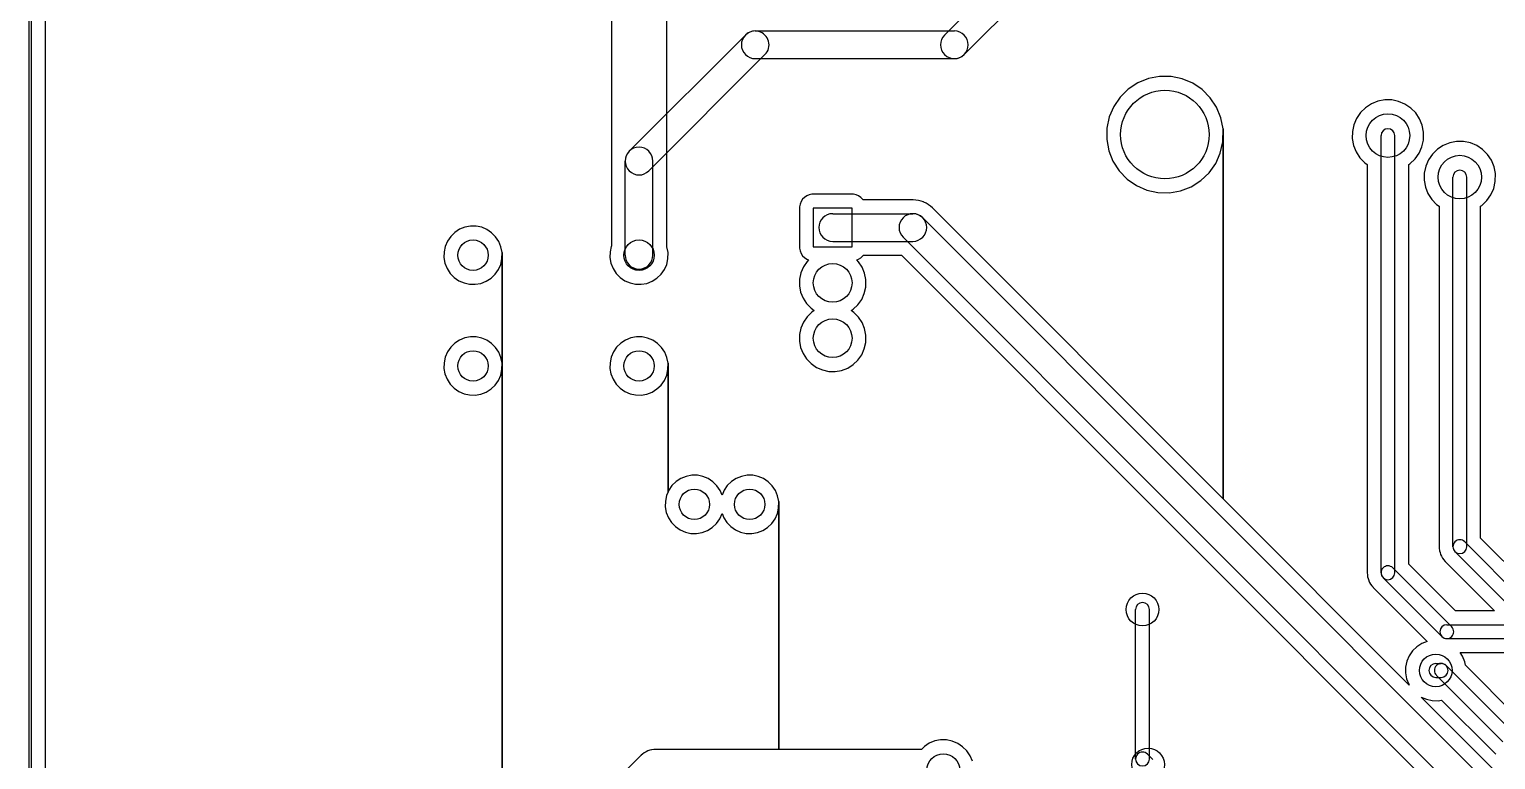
# Model space of a CAD drawing. Extents: x 10 to 213, y -213 to -15.
# Drawn here: x 10.1 to 77.4, y -134.9 to -101.4 of the extents above; entities that cross this region are included whole.
import ezdxf

# ---------------------------------------------------------------- set-up
doc = ezdxf.new("R2010")
doc.units = 0
doc.header["$MEASUREMENT"] = 0
doc.layers.add('BLACK', color=250, linetype='CONTINUOUS')

msp = doc.modelspace()

# ---------------------------------------------------------------- linework, layer by layer
at = {"layer": 'BLACK'}
for p, q in [((10.11, -213.36), (10.11, -15.24)), ((10.21, -213.36), (10.21, -15.24)), ((10.845, -212.675), (10.845, -15.925)), ((10.845, -212.675), (10.845, -15.925)), ((36.83, -89.916), (36.83, -111.338)), ((36.83, -89.916), (36.83, -111.338)), ((39.37, -111.342), (39.37, -90.4421)), ((39.37, -111.342), (39.37, -90.4421)), ((52.129, -101.659), (60.257, -93.531)), ((53.027, -102.557), (61.155, -94.429)), ((43.434, -101.473), (52.578, -101.473)), ((37.651, -106.993), (42.985, -101.659)), ((38.549, -107.891), (43.883, -102.557)), ((43.434, -102.743), (52.578, -102.743)), ((61.4856, -103.656), (61.0006, -103.852)), ((61.4856, -103.656), (61.0006, -103.852)), ((61.9993, -103.558), (61.4856, -103.656)), ((61.9993, -103.558), (61.4856, -103.656)), ((62.5223, -103.562), (61.9993, -103.558)), ((62.5223, -103.562), (61.9993, -103.558)), ((63.0347, -103.667), (62.5223, -103.562)), ((63.0347, -103.667), (62.5223, -103.562)), ((63.5168, -103.87), (63.0347, -103.667)), ((63.5168, -103.87), (63.0347, -103.667)), ((60.563, -104.139), (60.1893, -104.505)), ((60.563, -104.139), (60.1893, -104.505)), ((61.0006, -103.852), (60.563, -104.139)), ((61.0006, -103.852), (60.563, -104.139)), ((63.9505, -104.162), (63.5168, -103.87)), ((63.9505, -104.162), (63.5168, -103.87)), ((64.319, -104.534), (63.9505, -104.162)), ((64.319, -104.534), (63.9505, -104.162)), ((59.8938, -104.936), (59.6878, -105.417)), ((59.8938, -104.936), (59.6878, -105.417)), ((60.1893, -104.505), (59.8938, -104.936)), ((60.1893, -104.505), (59.8938, -104.936)), ((64.6084, -104.969), (64.319, -104.534)), ((64.6084, -104.969), (64.319, -104.534)), ((64.8077, -105.453), (64.6084, -104.969)), ((64.8077, -105.453), (64.6084, -104.969)), ((71.4517, -104.993), (71.2226, -105.217)), ((71.4517, -104.993), (71.2226, -105.217)), ((71.72, -104.817), (71.4517, -104.993)), ((71.72, -104.817), (71.4517, -104.993)), ((72.0173, -104.697), (71.72, -104.817)), ((72.0173, -104.697), (71.72, -104.817)), ((72.3323, -104.637), (72.0173, -104.697)), ((72.3323, -104.637), (72.0173, -104.697)), ((72.6529, -104.639), (72.3323, -104.637)), ((72.6529, -104.639), (72.3323, -104.637)), ((72.967, -104.704), (72.6529, -104.639)), ((72.967, -104.704), (72.6529, -104.639)), ((73.2626, -104.828), (72.967, -104.704)), ((73.2626, -104.828), (72.967, -104.704)), ((73.5284, -105.007), (73.2626, -104.828)), ((73.5284, -105.007), (73.2626, -104.828)), ((73.7543, -105.235), (73.5284, -105.007)), ((73.7543, -105.235), (73.5284, -105.007)), ((59.6878, -105.417), (59.579, -105.929)), ((59.6878, -105.417), (59.579, -105.929)), ((64.9093, -105.966), (64.8077, -105.453)), ((64.9093, -105.966), (64.8077, -105.453)), ((71.0415, -105.481), (70.9152, -105.776)), ((71.0415, -105.481), (70.9152, -105.776)), ((71.2226, -105.217), (71.0415, -105.481)), ((71.2226, -105.217), (71.0415, -105.481)), ((73.9318, -105.502), (73.7543, -105.235)), ((73.9318, -105.502), (73.7543, -105.235)), ((74.054, -105.798), (73.9318, -105.502)), ((74.054, -105.798), (73.9318, -105.502)), ((59.579, -105.929), (59.5717, -106.452)), ((59.579, -105.929), (59.5717, -106.452)), ((64.901, -106.563), (64.9093, -105.966)), ((64.901, -106.563), (64.9093, -105.966)), ((64.9093, -122.93), (64.9093, -105.966)), ((64.9093, -105.966), (64.9093, -122.93)), ((64.9093, -122.93), (64.9093, -105.966)), ((64.9093, -105.966), (64.9093, -122.93)), ((70.8485, -106.09), (70.844, -106.41)), ((70.8485, -106.09), (70.844, -106.41)), ((70.9152, -105.776), (70.8485, -106.09)), ((70.9152, -105.776), (70.8485, -106.09)), ((72.1637, -126.329), (72.1637, -106.273)), ((72.7987, -126.329), (72.7987, -106.273)), ((74.1163, -106.113), (74.054, -105.798)), ((74.1163, -106.113), (74.054, -105.798)), ((74.1111, -106.479), (74.1163, -106.113)), ((74.1111, -106.479), (74.1163, -106.113)), ((59.5717, -106.452), (59.6661, -106.966)), ((59.5717, -106.452), (59.6661, -106.966)), ((59.6661, -106.966), (59.8587, -107.452)), ((59.6661, -106.966), (59.8587, -107.452)), ((64.7851, -107.073), (64.901, -106.563)), ((64.7851, -107.073), (64.901, -106.563)), ((70.844, -106.41), (70.9019, -106.726)), ((70.844, -106.41), (70.9019, -106.726)), ((70.9019, -106.726), (71.02, -107.024)), ((70.9019, -106.726), (71.02, -107.024)), ((71.02, -107.024), (71.1936, -107.293)), ((71.02, -107.024), (71.1936, -107.293)), ((73.9097, -107.084), (74.0401, -106.792)), ((73.9097, -107.084), (74.0401, -106.792)), ((74.0401, -106.792), (74.1111, -106.479)), ((74.0401, -106.792), (74.1111, -106.479)), ((74.7513, -106.898), (74.5222, -107.122)), ((74.7513, -106.898), (74.5222, -107.122)), ((75.0196, -106.722), (74.7513, -106.898)), ((75.0196, -106.722), (74.7513, -106.898)), ((75.3169, -106.602), (75.0196, -106.722)), ((75.3169, -106.602), (75.0196, -106.722)), ((75.6318, -106.542), (75.3169, -106.602)), ((75.6318, -106.542), (75.3169, -106.602)), ((75.9525, -106.544), (75.6318, -106.542)), ((75.9525, -106.544), (75.6318, -106.542)), ((76.2666, -106.609), (75.9525, -106.544)), ((76.2666, -106.609), (75.9525, -106.544)), ((76.5621, -106.733), (76.2666, -106.609)), ((76.5621, -106.733), (76.2666, -106.609)), ((76.828, -106.912), (76.5621, -106.733)), ((76.828, -106.912), (76.5621, -106.733)), ((77.0539, -107.14), (76.828, -106.912)), ((77.0539, -107.14), (76.828, -106.912)), ((37.465, -111.76), (37.465, -107.442)), ((38.735, -111.76), (38.735, -107.442)), ((59.8587, -107.452), (60.142, -107.892)), ((59.8587, -107.452), (60.142, -107.892)), ((64.2709, -107.978), (64.5724, -107.551)), ((64.2709, -107.978), (64.5724, -107.551)), ((64.5724, -107.551), (64.7851, -107.073)), ((64.5724, -107.551), (64.7851, -107.073)), ((71.1936, -107.293), (71.4164, -107.524)), ((71.1936, -107.293), (71.4164, -107.524)), ((71.4164, -107.524), (71.5287, -107.602)), ((71.4164, -107.524), (71.5287, -107.602)), ((71.5287, -107.602), (71.5287, -126.329)), ((71.5287, -107.602), (71.5287, -126.329)), ((73.4337, -107.605), (73.4927, -107.568)), ((73.4337, -107.605), (73.4927, -107.568)), ((73.4337, -125.935), (73.4337, -107.605)), ((73.4337, -125.935), (73.4337, -107.605)), ((73.4927, -107.568), (73.7249, -107.346)), ((73.4927, -107.568), (73.7249, -107.346)), ((73.7249, -107.346), (73.9097, -107.084)), ((73.7249, -107.346), (73.9097, -107.084)), ((74.2147, -107.681), (74.1481, -107.995)), ((74.2147, -107.681), (74.1481, -107.995)), ((74.341, -107.386), (74.2147, -107.681)), ((74.341, -107.386), (74.2147, -107.681)), ((74.5222, -107.122), (74.341, -107.386)), ((74.5222, -107.122), (74.341, -107.386)), ((77.2313, -107.407), (77.0539, -107.14)), ((77.2313, -107.407), (77.0539, -107.14)), ((77.3535, -107.703), (77.2313, -107.407)), ((77.3535, -107.703), (77.2313, -107.407)), ((77.4158, -108.018), (77.3535, -107.703)), ((77.4158, -108.018), (77.3535, -107.703)), ((60.142, -107.892), (60.5053, -108.268)), ((60.142, -107.892), (60.5053, -108.268)), ((60.5053, -108.268), (60.9348, -108.567)), ((60.5053, -108.268), (60.9348, -108.567)), ((63.4505, -108.619), (63.8921, -108.339)), ((63.4505, -108.619), (63.8921, -108.339)), ((63.8921, -108.339), (64.2709, -107.978)), ((63.8921, -108.339), (64.2709, -107.978)), ((74.1481, -107.995), (74.1436, -108.315)), ((74.1481, -107.995), (74.1436, -108.315)), ((74.1436, -108.315), (74.2015, -108.631)), ((74.1436, -108.315), (74.2015, -108.631)), ((75.4632, -125.133), (75.4632, -108.178)), ((76.0982, -125.133), (76.0982, -108.178)), ((77.4107, -108.384), (77.4158, -108.018)), ((77.4107, -108.384), (77.4158, -108.018)), ((45.8014, -109.038), (45.6977, -109.107)), ((45.8014, -109.038), (45.6977, -109.107)), ((45.9166, -108.99), (45.8014, -109.038)), ((45.9166, -108.99), (45.8014, -109.038)), ((46.0387, -108.966), (45.9166, -108.99)), ((46.0387, -108.966), (45.9166, -108.99)), ((47.8212, -108.966), (46.0387, -108.966)), ((47.8212, -108.966), (46.0387, -108.966)), ((47.9457, -108.966), (47.8212, -108.966)), ((47.9457, -108.966), (47.8212, -108.966)), ((48.0677, -108.991), (47.9457, -108.966)), ((48.0677, -108.991), (47.9457, -108.966)), ((48.1825, -109.04), (48.0677, -108.991)), ((48.1825, -109.04), (48.0677, -108.991)), ((48.2857, -109.109), (48.1825, -109.04)), ((48.2857, -109.109), (48.1825, -109.04)), ((60.9348, -108.567), (61.4141, -108.776)), ((60.9348, -108.567), (61.4141, -108.776)), ((61.4141, -108.776), (61.9249, -108.888)), ((61.4141, -108.776), (61.9249, -108.888)), ((61.9249, -108.888), (62.4478, -108.899)), ((61.9249, -108.888), (62.4478, -108.899)), ((62.4478, -108.899), (62.9629, -108.809)), ((62.4478, -108.899), (62.9629, -108.809)), ((62.9629, -108.809), (63.4505, -108.619)), ((62.9629, -108.809), (63.4505, -108.619)), ((74.2015, -108.631), (74.3195, -108.929)), ((74.2015, -108.631), (74.3195, -108.929)), ((74.3195, -108.929), (74.4932, -109.198)), ((74.3195, -108.929), (74.4932, -109.198)), ((77.0244, -109.251), (77.2092, -108.989)), ((77.0244, -109.251), (77.2092, -108.989)), ((77.2092, -108.989), (77.3397, -108.697)), ((77.2092, -108.989), (77.3397, -108.697)), ((77.3397, -108.697), (77.4107, -108.384)), ((77.3397, -108.697), (77.4107, -108.384)), ((45.4664, -109.534), (45.4656, -109.659)), ((45.4664, -109.534), (45.4656, -109.659)), ((45.4656, -109.659), (45.466, -111.441)), ((45.4656, -109.659), (45.466, -111.441)), ((45.4915, -109.412), (45.4664, -109.534)), ((45.4915, -109.412), (45.4664, -109.534)), ((45.5397, -109.298), (45.4915, -109.412)), ((45.5397, -109.298), (45.4915, -109.412)), ((45.6094, -109.194), (45.5397, -109.298)), ((45.6094, -109.194), (45.5397, -109.298)), ((45.6977, -109.107), (45.6094, -109.194)), ((45.6977, -109.107), (45.6094, -109.194)), ((47.879, -109.601), (46.101, -109.601)), ((46.101, -109.601), (46.101, -111.379)), ((47.879, -111.379), (47.879, -109.601)), ((48.3735, -109.198), (48.2857, -109.109)), ((48.3735, -109.198), (48.2857, -109.109)), ((48.3883, -109.22), (48.3735, -109.198)), ((48.3883, -109.22), (48.3735, -109.198)), ((50.673, -109.22), (48.3883, -109.22)), ((50.673, -109.22), (48.3883, -109.22)), ((50.6772, -109.22), (50.673, -109.22)), ((50.6772, -109.22), (50.673, -109.22)), ((50.6774, -109.22), (50.6772, -109.22)), ((50.6774, -109.22), (50.6772, -109.22)), ((50.6777, -109.22), (50.6774, -109.22)), ((50.6777, -109.22), (50.6774, -109.22)), ((50.6907, -109.22), (50.6777, -109.22)), ((50.6907, -109.22), (50.6777, -109.22)), ((50.8073, -109.233), (50.6907, -109.22)), ((50.8073, -109.233), (50.6907, -109.22)), ((50.924, -109.245), (50.8073, -109.233)), ((50.924, -109.245), (50.8073, -109.233)), ((50.9304, -109.247), (50.924, -109.245)), ((50.9304, -109.247), (50.924, -109.245)), ((50.937, -109.248), (50.9304, -109.247)), ((50.937, -109.248), (50.9304, -109.247)), ((51.0489, -109.283), (50.937, -109.248)), ((51.0489, -109.283), (50.937, -109.248)), ((51.1611, -109.318), (51.0489, -109.283)), ((51.1611, -109.318), (51.0489, -109.283)), ((51.1669, -109.321), (51.1611, -109.318)), ((51.1669, -109.321), (51.1611, -109.318)), ((51.1733, -109.323), (51.1669, -109.321)), ((51.1733, -109.323), (51.1669, -109.321)), ((51.2761, -109.379), (51.1733, -109.323)), ((51.2761, -109.379), (51.1733, -109.323)), ((51.3795, -109.435), (51.2761, -109.379)), ((51.3795, -109.435), (51.2761, -109.379)), ((51.3847, -109.439), (51.3795, -109.435)), ((51.3847, -109.439), (51.3795, -109.435)), ((51.3905, -109.442), (51.3847, -109.439)), ((51.3905, -109.442), (51.3847, -109.439)), ((51.4803, -109.517), (51.3905, -109.442)), ((51.4803, -109.517), (51.3905, -109.442)), ((51.571, -109.592), (51.4803, -109.517)), ((51.571, -109.592), (51.4803, -109.517)), ((64.9093, -122.93), (51.571, -109.592)), ((64.9093, -122.93), (51.571, -109.592)), ((74.4932, -109.198), (74.7159, -109.429)), ((74.4932, -109.198), (74.7159, -109.429)), ((74.7159, -109.429), (74.8282, -109.507)), ((74.7159, -109.429), (74.8282, -109.507)), ((74.8282, -109.507), (74.8282, -125.133)), ((74.8282, -109.507), (74.8282, -125.133)), ((76.7332, -109.51), (76.7922, -109.473)), ((76.7332, -109.51), (76.7922, -109.473)), ((76.7332, -124.739), (76.7332, -109.51)), ((76.7332, -124.739), (76.7332, -109.51)), ((76.7922, -109.473), (77.0244, -109.251)), ((76.7922, -109.473), (77.0244, -109.251)), ((46.99, -109.855), (50.673, -109.855)), ((51.122, -110.041), (82.745, -141.664)), ((29.4535, -110.899), (29.3058, -111.114)), ((29.4535, -110.899), (29.3058, -111.114)), ((29.6404, -110.716), (29.4535, -110.899)), ((29.6404, -110.716), (29.4535, -110.899)), ((29.8592, -110.573), (29.6404, -110.716)), ((29.8592, -110.573), (29.6404, -110.716)), ((30.1017, -110.475), (29.8592, -110.573)), ((30.1017, -110.475), (29.8592, -110.573)), ((30.3586, -110.426), (30.1017, -110.475)), ((30.3586, -110.426), (30.1017, -110.475)), ((30.6201, -110.427), (30.3586, -110.426)), ((30.6201, -110.427), (30.3586, -110.426)), ((30.8762, -110.48), (30.6201, -110.427)), ((30.8762, -110.48), (30.6201, -110.427)), ((31.1173, -110.581), (30.8762, -110.48)), ((31.1173, -110.581), (30.8762, -110.48)), ((31.3341, -110.728), (31.1173, -110.581)), ((31.3341, -110.728), (31.1173, -110.581)), ((31.5184, -110.913), (31.3341, -110.728)), ((31.5184, -110.913), (31.3341, -110.728)), ((31.6631, -111.131), (31.5184, -110.913)), ((31.6631, -111.131), (31.5184, -110.913)), ((50.224, -110.939), (81.847, -142.562)), ((29.1484, -111.611), (29.1447, -111.872)), ((29.1484, -111.611), (29.1447, -111.872)), ((29.2028, -111.355), (29.1484, -111.611)), ((29.2028, -111.355), (29.1484, -111.611)), ((29.3058, -111.114), (29.2028, -111.355)), ((29.3058, -111.114), (29.2028, -111.355)), ((31.7628, -111.373), (31.6631, -111.131)), ((31.7628, -111.373), (31.6631, -111.131)), ((31.8136, -111.629), (31.7628, -111.373)), ((31.8136, -111.629), (31.7628, -111.373)), ((31.8094, -111.928), (31.8136, -111.629)), ((31.8094, -111.928), (31.8136, -111.629)), ((31.8136, -116.709), (31.8136, -111.629)), ((31.8136, -111.629), (31.8136, -116.709)), ((31.8136, -116.709), (31.8136, -111.629)), ((31.8136, -111.629), (31.8136, -116.709)), ((36.7684, -111.611), (36.7647, -111.872)), ((36.7684, -111.611), (36.7647, -111.872)), ((36.8228, -111.355), (36.7684, -111.611)), ((36.8228, -111.355), (36.7684, -111.611)), ((36.83, -111.338), (36.8228, -111.355)), ((36.83, -111.338), (36.8228, -111.355)), ((39.3828, -111.373), (39.37, -111.342)), ((39.3828, -111.373), (39.37, -111.342)), ((39.4336, -111.629), (39.3828, -111.373)), ((39.4336, -111.629), (39.3828, -111.373)), ((39.4294, -111.928), (39.4336, -111.629)), ((39.4294, -111.928), (39.4336, -111.629)), ((45.466, -111.441), (45.4902, -111.563)), ((45.466, -111.441), (45.4902, -111.563)), ((45.4902, -111.563), (45.5376, -111.679)), ((45.4902, -111.563), (45.5376, -111.679)), ((45.5376, -111.679), (45.6065, -111.782)), ((45.5376, -111.679), (45.6065, -111.782)), ((46.101, -111.379), (47.879, -111.379)), ((46.99, -111.125), (50.673, -111.125)), ((29.1447, -111.872), (29.192, -112.129)), ((29.1447, -111.872), (29.192, -112.129)), ((29.192, -112.129), (29.2882, -112.372)), ((29.192, -112.129), (29.2882, -112.372)), ((29.2882, -112.372), (29.4299, -112.592)), ((29.2882, -112.372), (29.4299, -112.592)), ((31.6451, -112.422), (31.7514, -112.183)), ((31.6451, -112.422), (31.7514, -112.183)), ((31.7514, -112.183), (31.8094, -111.928)), ((31.7514, -112.183), (31.8094, -111.928)), ((36.7647, -111.872), (36.812, -112.129)), ((36.7647, -111.872), (36.812, -112.129)), ((36.812, -112.129), (36.9082, -112.372)), ((36.812, -112.129), (36.9082, -112.372)), ((36.9082, -112.372), (37.0499, -112.592)), ((36.9082, -112.372), (37.0499, -112.592)), ((39.2651, -112.422), (39.3714, -112.183)), ((39.2651, -112.422), (39.3714, -112.183)), ((39.3714, -112.183), (39.4294, -111.928)), ((39.3714, -112.183), (39.4294, -111.928)), ((45.648, -112.292), (45.5303, -112.567)), ((45.648, -112.292), (45.5303, -112.567)), ((45.6065, -111.782), (45.6943, -111.871)), ((45.6065, -111.782), (45.6943, -111.871)), ((45.8169, -112.046), (45.648, -112.292)), ((45.8169, -112.046), (45.648, -112.292)), ((45.6943, -111.871), (45.7975, -111.94)), ((45.6943, -111.871), (45.7975, -111.94)), ((45.7975, -111.94), (45.8864, -111.978)), ((45.7975, -111.94), (45.8864, -111.978)), ((45.8864, -111.978), (45.8169, -112.046)), ((45.8864, -111.978), (45.8169, -112.046)), ((48.0929, -111.978), (48.1786, -111.942)), ((48.0929, -111.978), (48.1786, -111.942)), ((48.1767, -112.062), (48.0929, -111.978)), ((48.1767, -112.062), (48.0929, -111.978)), ((48.3421, -112.311), (48.1767, -112.062)), ((48.3421, -112.311), (48.1767, -112.062)), ((48.1786, -111.942), (48.2823, -111.873)), ((48.1786, -111.942), (48.2823, -111.873)), ((48.2823, -111.873), (48.3706, -111.786)), ((48.2823, -111.873), (48.3706, -111.786)), ((48.456, -112.587), (48.3421, -112.311)), ((48.456, -112.587), (48.3421, -112.311)), ((48.3706, -111.786), (48.388, -111.76)), ((48.3706, -111.786), (48.388, -111.76)), ((48.388, -111.76), (50.1469, -111.76)), ((48.388, -111.76), (50.1469, -111.76)), ((50.1469, -111.76), (79.7498, -141.363)), ((50.1469, -111.76), (79.7498, -141.363)), ((29.4299, -112.592), (29.6116, -112.78)), ((29.4299, -112.592), (29.6116, -112.78)), ((29.6116, -112.78), (29.8263, -112.93)), ((29.6116, -112.78), (29.8263, -112.93)), ((29.8263, -112.93), (30.0659, -113.034)), ((29.8263, -112.93), (30.0659, -113.034)), ((30.0659, -113.034), (30.3213, -113.091)), ((30.0659, -113.034), (30.3213, -113.091)), ((30.3213, -113.091), (30.5828, -113.096)), ((30.3213, -113.091), (30.5828, -113.096)), ((30.5828, -113.096), (30.8403, -113.051)), ((30.5828, -113.096), (30.8403, -113.051)), ((30.8403, -113.051), (31.0842, -112.956)), ((30.8403, -113.051), (31.0842, -112.956)), ((31.0842, -112.956), (31.305, -112.816)), ((31.0842, -112.956), (31.305, -112.816)), ((31.305, -112.816), (31.4943, -112.636)), ((31.305, -112.816), (31.4943, -112.636)), ((31.4943, -112.636), (31.6451, -112.422)), ((31.4943, -112.636), (31.6451, -112.422)), ((37.0499, -112.592), (37.2316, -112.78)), ((37.0499, -112.592), (37.2316, -112.78)), ((37.2316, -112.78), (37.4463, -112.93)), ((37.2316, -112.78), (37.4463, -112.93)), ((37.4463, -112.93), (37.6859, -113.034)), ((37.4463, -112.93), (37.6859, -113.034)), ((37.6859, -113.034), (37.9413, -113.091)), ((37.6859, -113.034), (37.9413, -113.091)), ((37.9413, -113.091), (38.2028, -113.096)), ((37.9413, -113.091), (38.2028, -113.096)), ((38.2028, -113.096), (38.4603, -113.051)), ((38.2028, -113.096), (38.4603, -113.051)), ((38.4603, -113.051), (38.7042, -112.956)), ((38.4603, -113.051), (38.7042, -112.956)), ((38.7042, -112.956), (38.925, -112.816)), ((38.7042, -112.956), (38.925, -112.816)), ((38.925, -112.816), (39.1143, -112.636)), ((38.925, -112.816), (39.1143, -112.636)), ((39.1143, -112.636), (39.2651, -112.422)), ((39.1143, -112.636), (39.2651, -112.422)), ((45.4682, -112.859), (45.464, -113.158)), ((45.4682, -112.859), (45.464, -113.158)), ((45.5303, -112.567), (45.4682, -112.859)), ((45.5303, -112.567), (45.4682, -112.859)), ((48.5141, -112.881), (48.456, -112.587)), ((48.5141, -112.881), (48.456, -112.587)), ((48.5093, -113.222), (48.5141, -112.881)), ((48.5093, -113.222), (48.5141, -112.881)), ((45.464, -113.158), (45.518, -113.452)), ((45.464, -113.158), (45.518, -113.452)), ((45.518, -113.452), (45.628, -113.73)), ((45.518, -113.452), (45.628, -113.73)), ((45.628, -113.73), (45.7899, -113.981)), ((45.628, -113.73), (45.7899, -113.981)), ((48.3215, -113.786), (48.4431, -113.513)), ((48.3215, -113.786), (48.4431, -113.513)), ((48.4431, -113.513), (48.5093, -113.222)), ((48.4431, -113.513), (48.5093, -113.222)), ((45.7899, -113.981), (45.9975, -114.196)), ((45.7899, -113.981), (45.9975, -114.196)), ((46.0304, -114.377), (45.8169, -114.586)), ((46.0304, -114.377), (45.8169, -114.586)), ((45.9975, -114.196), (46.1471, -114.3)), ((45.9975, -114.196), (46.1471, -114.3)), ((46.1471, -114.3), (46.0304, -114.377)), ((46.1471, -114.3), (46.0304, -114.377)), ((47.8329, -114.3), (47.9328, -114.237)), ((47.8329, -114.3), (47.9328, -114.237)), ((47.9661, -114.39), (47.8329, -114.3)), ((47.9661, -114.39), (47.8329, -114.3)), ((47.9328, -114.237), (48.1492, -114.031)), ((47.9328, -114.237), (48.1492, -114.031)), ((48.1767, -114.602), (47.9661, -114.39)), ((48.1767, -114.602), (47.9661, -114.39)), ((48.1492, -114.031), (48.3215, -113.786)), ((48.1492, -114.031), (48.3215, -113.786)), ((45.5303, -115.107), (45.4682, -115.399)), ((45.5303, -115.107), (45.4682, -115.399)), ((45.648, -114.832), (45.5303, -115.107)), ((45.648, -114.832), (45.5303, -115.107)), ((45.8169, -114.586), (45.648, -114.832)), ((45.8169, -114.586), (45.648, -114.832)), ((48.3421, -114.851), (48.1767, -114.602)), ((48.3421, -114.851), (48.1767, -114.602)), ((48.456, -115.127), (48.3421, -114.851)), ((48.456, -115.127), (48.3421, -114.851)), ((29.8592, -115.653), (29.6404, -115.796)), ((29.8592, -115.653), (29.6404, -115.796)), ((30.1017, -115.555), (29.8592, -115.653)), ((30.1017, -115.555), (29.8592, -115.653)), ((30.3586, -115.506), (30.1017, -115.555)), ((30.3586, -115.506), (30.1017, -115.555)), ((30.6201, -115.507), (30.3586, -115.506)), ((30.6201, -115.507), (30.3586, -115.506)), ((30.8762, -115.56), (30.6201, -115.507)), ((30.8762, -115.56), (30.6201, -115.507)), ((31.1173, -115.661), (30.8762, -115.56)), ((31.1173, -115.661), (30.8762, -115.56)), ((31.3341, -115.808), (31.1173, -115.661)), ((31.3341, -115.808), (31.1173, -115.661)), ((37.4792, -115.653), (37.2604, -115.796)), ((37.4792, -115.653), (37.2604, -115.796)), ((37.7217, -115.555), (37.4792, -115.653)), ((37.7217, -115.555), (37.4792, -115.653)), ((37.9786, -115.506), (37.7217, -115.555)), ((37.9786, -115.506), (37.7217, -115.555)), ((38.2401, -115.507), (37.9786, -115.506)), ((38.2401, -115.507), (37.9786, -115.506)), ((38.4962, -115.56), (38.2401, -115.507)), ((38.4962, -115.56), (38.2401, -115.507)), ((38.7373, -115.661), (38.4962, -115.56)), ((38.7373, -115.661), (38.4962, -115.56)), ((38.9541, -115.808), (38.7373, -115.661)), ((38.9541, -115.808), (38.7373, -115.661)), ((45.4682, -115.399), (45.464, -115.698)), ((45.4682, -115.399), (45.464, -115.698)), ((45.464, -115.698), (45.518, -115.992)), ((45.464, -115.698), (45.518, -115.992)), ((48.4431, -116.053), (48.5093, -115.762)), ((48.4431, -116.053), (48.5093, -115.762)), ((48.5141, -115.421), (48.456, -115.127)), ((48.5141, -115.421), (48.456, -115.127)), ((48.5093, -115.762), (48.5141, -115.421)), ((48.5093, -115.762), (48.5141, -115.421)), ((29.2028, -116.435), (29.1484, -116.691)), ((29.2028, -116.435), (29.1484, -116.691)), ((29.3058, -116.194), (29.2028, -116.435)), ((29.3058, -116.194), (29.2028, -116.435)), ((29.4535, -115.979), (29.3058, -116.194)), ((29.4535, -115.979), (29.3058, -116.194)), ((29.6404, -115.796), (29.4535, -115.979)), ((29.6404, -115.796), (29.4535, -115.979)), ((31.5184, -115.993), (31.3341, -115.808)), ((31.5184, -115.993), (31.3341, -115.808)), ((31.6631, -116.211), (31.5184, -115.993)), ((31.6631, -116.211), (31.5184, -115.993)), ((31.7628, -116.453), (31.6631, -116.211)), ((31.7628, -116.453), (31.6631, -116.211)), ((31.8136, -116.709), (31.7628, -116.453)), ((31.8136, -116.709), (31.7628, -116.453)), ((36.8228, -116.435), (36.7684, -116.691)), ((36.8228, -116.435), (36.7684, -116.691)), ((36.9258, -116.194), (36.8228, -116.435)), ((36.9258, -116.194), (36.8228, -116.435)), ((37.0735, -115.979), (36.9258, -116.194)), ((37.0735, -115.979), (36.9258, -116.194)), ((37.2604, -115.796), (37.0735, -115.979)), ((37.2604, -115.796), (37.0735, -115.979)), ((39.1384, -115.993), (38.9541, -115.808)), ((39.1384, -115.993), (38.9541, -115.808)), ((39.2831, -116.211), (39.1384, -115.993)), ((39.2831, -116.211), (39.1384, -115.993)), ((39.3828, -116.453), (39.2831, -116.211)), ((39.3828, -116.453), (39.2831, -116.211)), ((39.4336, -116.709), (39.3828, -116.453)), ((39.4336, -116.709), (39.3828, -116.453)), ((45.518, -115.992), (45.628, -116.27)), ((45.518, -115.992), (45.628, -116.27)), ((45.628, -116.27), (45.7899, -116.521)), ((45.628, -116.27), (45.7899, -116.521)), ((48.1492, -116.571), (48.3215, -116.326)), ((48.1492, -116.571), (48.3215, -116.326)), ((48.3215, -116.326), (48.4431, -116.053)), ((48.3215, -116.326), (48.4431, -116.053)), ((29.1484, -116.691), (29.1447, -116.952)), ((29.1484, -116.691), (29.1447, -116.952)), ((29.1447, -116.952), (29.192, -117.209)), ((29.1447, -116.952), (29.192, -117.209)), ((31.7514, -117.263), (31.8094, -117.008)), ((31.7514, -117.263), (31.8094, -117.008)), ((31.8094, -117.008), (31.8136, -116.709)), ((31.8094, -117.008), (31.8136, -116.709)), ((31.8136, -212.675), (31.8136, -116.709)), ((31.8136, -116.709), (31.8136, -212.675)), ((31.8136, -212.675), (31.8136, -116.709)), ((31.8136, -116.709), (31.8136, -212.675)), ((36.7684, -116.691), (36.7647, -116.952)), ((36.7684, -116.691), (36.7647, -116.952)), ((36.7647, -116.952), (36.812, -117.209)), ((36.7647, -116.952), (36.812, -117.209)), ((39.3714, -117.263), (39.4294, -117.008)), ((39.3714, -117.263), (39.4294, -117.008)), ((39.4294, -117.008), (39.4336, -116.709)), ((39.4294, -117.008), (39.4336, -116.709)), ((39.4336, -122.62), (39.4336, -116.709)), ((39.4336, -116.709), (39.4336, -122.62)), ((39.4336, -122.62), (39.4336, -116.709)), ((39.4336, -116.709), (39.4336, -122.62)), ((45.7899, -116.521), (45.9975, -116.736)), ((45.7899, -116.521), (45.9975, -116.736)), ((45.9975, -116.736), (46.2429, -116.907)), ((45.9975, -116.736), (46.2429, -116.907)), ((46.2429, -116.907), (46.5168, -117.026)), ((46.2429, -116.907), (46.5168, -117.026)), ((46.5168, -117.026), (46.8087, -117.091)), ((46.5168, -117.026), (46.8087, -117.091)), ((46.8087, -117.091), (47.1075, -117.097)), ((46.8087, -117.091), (47.1075, -117.097)), ((47.1075, -117.097), (47.4018, -117.045)), ((47.1075, -117.097), (47.4018, -117.045)), ((47.4018, -117.045), (47.6805, -116.937)), ((47.4018, -117.045), (47.6805, -116.937)), ((47.6805, -116.937), (47.9328, -116.777)), ((47.6805, -116.937), (47.9328, -116.777)), ((47.9328, -116.777), (48.1492, -116.571)), ((47.9328, -116.777), (48.1492, -116.571)), ((29.192, -117.209), (29.2882, -117.452)), ((29.192, -117.209), (29.2882, -117.452)), ((29.2882, -117.452), (29.4299, -117.672)), ((29.2882, -117.452), (29.4299, -117.672)), ((29.4299, -117.672), (29.6116, -117.86)), ((29.4299, -117.672), (29.6116, -117.86)), ((31.305, -117.896), (31.4943, -117.716)), ((31.305, -117.896), (31.4943, -117.716)), ((31.4943, -117.716), (31.6451, -117.502)), ((31.4943, -117.716), (31.6451, -117.502)), ((31.6451, -117.502), (31.7514, -117.263)), ((31.6451, -117.502), (31.7514, -117.263)), ((36.812, -117.209), (36.9082, -117.452)), ((36.812, -117.209), (36.9082, -117.452)), ((36.9082, -117.452), (37.0499, -117.672)), ((36.9082, -117.452), (37.0499, -117.672)), ((37.0499, -117.672), (37.2316, -117.86)), ((37.0499, -117.672), (37.2316, -117.86)), ((38.925, -117.896), (39.1143, -117.716)), ((38.925, -117.896), (39.1143, -117.716)), ((39.1143, -117.716), (39.2651, -117.502)), ((39.1143, -117.716), (39.2651, -117.502)), ((39.2651, -117.502), (39.3714, -117.263)), ((39.2651, -117.502), (39.3714, -117.263)), ((29.6116, -117.86), (29.8263, -118.01)), ((29.6116, -117.86), (29.8263, -118.01)), ((29.8263, -118.01), (30.0659, -118.114)), ((29.8263, -118.01), (30.0659, -118.114)), ((30.0659, -118.114), (30.3213, -118.171)), ((30.0659, -118.114), (30.3213, -118.171)), ((30.3213, -118.171), (30.5828, -118.176)), ((30.3213, -118.171), (30.5828, -118.176)), ((30.5828, -118.176), (30.8403, -118.131)), ((30.5828, -118.176), (30.8403, -118.131)), ((30.8403, -118.131), (31.0842, -118.036)), ((30.8403, -118.131), (31.0842, -118.036)), ((31.0842, -118.036), (31.305, -117.896)), ((31.0842, -118.036), (31.305, -117.896)), ((37.2316, -117.86), (37.4463, -118.01)), ((37.2316, -117.86), (37.4463, -118.01)), ((37.4463, -118.01), (37.6859, -118.114)), ((37.4463, -118.01), (37.6859, -118.114)), ((37.6859, -118.114), (37.9413, -118.171)), ((37.6859, -118.114), (37.9413, -118.171)), ((37.9413, -118.171), (38.2028, -118.176)), ((37.9413, -118.171), (38.2028, -118.176)), ((38.2028, -118.176), (38.4603, -118.131)), ((38.2028, -118.176), (38.4603, -118.131)), ((38.4603, -118.131), (38.7042, -118.036)), ((38.4603, -118.131), (38.7042, -118.036)), ((38.7042, -118.036), (38.925, -117.896)), ((38.7042, -118.036), (38.925, -117.896)), ((39.6135, -122.329), (39.4658, -122.544)), ((39.6135, -122.329), (39.4658, -122.544)), ((39.8004, -122.146), (39.6135, -122.329)), ((39.8004, -122.146), (39.6135, -122.329)), ((40.0192, -122.003), (39.8004, -122.146)), ((40.0192, -122.003), (39.8004, -122.146)), ((40.2617, -121.905), (40.0192, -122.003)), ((40.2617, -121.905), (40.0192, -122.003)), ((40.5186, -121.856), (40.2617, -121.905)), ((40.5186, -121.856), (40.2617, -121.905)), ((40.7801, -121.857), (40.5186, -121.856)), ((40.7801, -121.857), (40.5186, -121.856)), ((41.0362, -121.91), (40.7801, -121.857)), ((41.0362, -121.91), (40.7801, -121.857)), ((41.2773, -122.011), (41.0362, -121.91)), ((41.2773, -122.011), (41.0362, -121.91)), ((41.4941, -122.158), (41.2773, -122.011)), ((41.4941, -122.158), (41.2773, -122.011)), ((41.6784, -122.343), (41.4941, -122.158)), ((41.6784, -122.343), (41.4941, -122.158)), ((41.8231, -122.561), (41.6784, -122.343)), ((41.8231, -122.561), (41.6784, -122.343)), ((42.1535, -122.329), (42.0058, -122.544)), ((42.1535, -122.329), (42.0058, -122.544)), ((42.3404, -122.146), (42.1535, -122.329)), ((42.3404, -122.146), (42.1535, -122.329)), ((42.5592, -122.003), (42.3404, -122.146)), ((42.5592, -122.003), (42.3404, -122.146)), ((42.8017, -121.905), (42.5592, -122.003)), ((42.8017, -121.905), (42.5592, -122.003)), ((43.0586, -121.856), (42.8017, -121.905)), ((43.0586, -121.856), (42.8017, -121.905)), ((43.3201, -121.857), (43.0586, -121.856)), ((43.3201, -121.857), (43.0586, -121.856)), ((43.5762, -121.91), (43.3201, -121.857)), ((43.5762, -121.91), (43.3201, -121.857)), ((43.8173, -122.011), (43.5762, -121.91)), ((43.8173, -122.011), (43.5762, -121.91)), ((44.0341, -122.158), (43.8173, -122.011)), ((44.0341, -122.158), (43.8173, -122.011)), ((44.2184, -122.343), (44.0341, -122.158)), ((44.2184, -122.343), (44.0341, -122.158)), ((44.3631, -122.561), (44.2184, -122.343)), ((44.3631, -122.561), (44.2184, -122.343)), ((39.3084, -123.041), (39.3047, -123.302)), ((39.3084, -123.041), (39.3047, -123.302)), ((39.3628, -122.785), (39.3084, -123.041)), ((39.3628, -122.785), (39.3084, -123.041)), ((39.4336, -122.62), (39.3628, -122.785)), ((39.4336, -122.62), (39.3628, -122.785)), ((39.4658, -122.544), (39.4336, -122.62)), ((39.4658, -122.544), (39.4336, -122.62)), ((41.9092, -122.77), (41.8231, -122.561)), ((41.9092, -122.77), (41.8231, -122.561)), ((42.0058, -122.544), (41.9092, -122.77)), ((42.0058, -122.544), (41.9092, -122.77)), ((44.4628, -122.803), (44.3631, -122.561)), ((44.4628, -122.803), (44.3631, -122.561)), ((44.5136, -123.059), (44.4628, -122.803)), ((44.5136, -123.059), (44.4628, -122.803)), ((44.5094, -123.358), (44.5136, -123.059)), ((44.5094, -123.358), (44.5136, -123.059)), ((44.5136, -134.43), (44.5136, -123.059)), ((44.5136, -123.059), (44.5136, -134.43)), ((44.5136, -134.43), (44.5136, -123.059)), ((44.5136, -123.059), (44.5136, -134.43)), ((73.4618, -131.483), (64.9093, -122.93)), ((73.4618, -131.483), (64.9093, -122.93)), ((39.3047, -123.302), (39.352, -123.559)), ((39.3047, -123.302), (39.352, -123.559)), ((39.352, -123.559), (39.4482, -123.802)), ((39.352, -123.559), (39.4482, -123.802)), ((39.4482, -123.802), (39.5899, -124.022)), ((39.4482, -123.802), (39.5899, -124.022)), ((41.6543, -124.066), (41.8051, -123.852)), ((41.6543, -124.066), (41.8051, -123.852)), ((41.8051, -123.852), (41.9114, -123.613)), ((41.8051, -123.852), (41.9114, -123.613)), ((41.9114, -123.613), (41.9121, -123.61)), ((41.9114, -123.613), (41.9121, -123.61)), ((41.9121, -123.61), (41.9882, -123.802)), ((41.9121, -123.61), (41.9882, -123.802)), ((41.9882, -123.802), (42.1299, -124.022)), ((41.9882, -123.802), (42.1299, -124.022)), ((44.1943, -124.066), (44.3451, -123.852)), ((44.1943, -124.066), (44.3451, -123.852)), ((44.3451, -123.852), (44.4514, -123.613)), ((44.3451, -123.852), (44.4514, -123.613)), ((44.4514, -123.613), (44.5094, -123.358)), ((44.4514, -123.613), (44.5094, -123.358)), ((39.5899, -124.022), (39.7716, -124.21)), ((39.5899, -124.022), (39.7716, -124.21)), ((39.7716, -124.21), (39.9863, -124.36)), ((39.7716, -124.21), (39.9863, -124.36)), ((39.9863, -124.36), (40.2259, -124.464)), ((39.9863, -124.36), (40.2259, -124.464)), ((40.2259, -124.464), (40.4813, -124.521)), ((40.2259, -124.464), (40.4813, -124.521)), ((40.4813, -124.521), (40.7428, -124.526)), ((40.4813, -124.521), (40.7428, -124.526)), ((40.7428, -124.526), (41.0003, -124.481)), ((40.7428, -124.526), (41.0003, -124.481)), ((41.0003, -124.481), (41.2442, -124.386)), ((41.0003, -124.481), (41.2442, -124.386)), ((41.2442, -124.386), (41.465, -124.246)), ((41.2442, -124.386), (41.465, -124.246)), ((41.465, -124.246), (41.6543, -124.066)), ((41.465, -124.246), (41.6543, -124.066)), ((42.1299, -124.022), (42.3116, -124.21)), ((42.1299, -124.022), (42.3116, -124.21)), ((42.3116, -124.21), (42.5263, -124.36)), ((42.3116, -124.21), (42.5263, -124.36)), ((42.5263, -124.36), (42.7659, -124.464)), ((42.5263, -124.36), (42.7659, -124.464)), ((42.7659, -124.464), (43.0213, -124.521)), ((42.7659, -124.464), (43.0213, -124.521)), ((43.0213, -124.521), (43.2828, -124.526)), ((43.0213, -124.521), (43.2828, -124.526)), ((43.2828, -124.526), (43.5403, -124.481)), ((43.2828, -124.526), (43.5403, -124.481)), ((43.5403, -124.481), (43.7842, -124.386)), ((43.5403, -124.481), (43.7842, -124.386)), ((43.7842, -124.386), (44.005, -124.246)), ((43.7842, -124.386), (44.005, -124.246)), ((44.005, -124.246), (44.1943, -124.066)), ((44.005, -124.246), (44.1943, -124.066)), ((74.8282, -125.133), (74.8368, -125.221)), ((74.8282, -125.133), (74.8368, -125.221)), ((76.0052, -124.909), (78.634, -127.537)), ((78.804, -126.81), (76.7332, -124.739)), ((78.804, -126.81), (76.7332, -124.739)), ((74.8368, -125.221), (74.8445, -125.308)), ((74.8368, -125.221), (74.8445, -125.308)), ((74.8445, -125.308), (74.8459, -125.313)), ((74.8445, -125.308), (74.8459, -125.313)), ((74.8459, -125.313), (74.8464, -125.318)), ((74.8459, -125.313), (74.8464, -125.318)), ((74.8464, -125.318), (74.8718, -125.402)), ((74.8464, -125.318), (74.8718, -125.402)), ((74.8718, -125.402), (74.8964, -125.487)), ((74.8718, -125.402), (74.8964, -125.487)), ((74.8964, -125.487), (74.8987, -125.491)), ((74.8964, -125.487), (74.8987, -125.491)), ((74.8987, -125.491), (74.9001, -125.496)), ((74.8987, -125.491), (74.9001, -125.496)), ((74.9001, -125.496), (74.9414, -125.574)), ((74.9001, -125.496), (74.9414, -125.574)), ((74.9414, -125.574), (74.9819, -125.652)), ((74.9414, -125.574), (74.9819, -125.652)), ((74.9819, -125.652), (74.985, -125.656)), ((74.9819, -125.652), (74.985, -125.656)), ((74.985, -125.656), (74.9874, -125.66)), ((74.985, -125.656), (74.9874, -125.66)), ((74.9874, -125.66), (75.043, -125.729)), ((74.9874, -125.66), (75.043, -125.729)), ((75.043, -125.729), (75.0979, -125.797)), ((75.043, -125.729), (75.0979, -125.797)), ((75.0979, -125.797), (75.1048, -125.804)), ((75.0979, -125.797), (75.1048, -125.804)), ((75.1048, -125.804), (75.1049, -125.804)), ((75.1048, -125.804), (75.1049, -125.804)), ((75.1049, -125.804), (75.105, -125.805)), ((75.1049, -125.804), (75.105, -125.805)), ((75.105, -125.805), (75.1072, -125.807)), ((75.105, -125.805), (75.1072, -125.807)), ((75.1072, -125.807), (77.3799, -128.08)), ((75.1072, -125.807), (77.3799, -128.08)), ((75.5562, -125.358), (78.185, -127.987)), ((71.5287, -126.329), (71.5373, -126.417)), ((71.5287, -126.329), (71.5373, -126.417)), ((71.5373, -126.417), (71.5449, -126.504)), ((71.5373, -126.417), (71.5449, -126.504)), ((71.5449, -126.504), (71.5463, -126.509)), ((71.5449, -126.504), (71.5463, -126.509)), ((71.5463, -126.509), (71.5468, -126.514)), ((71.5463, -126.509), (71.5468, -126.514)), ((71.5468, -126.514), (71.5723, -126.598)), ((71.5468, -126.514), (71.5723, -126.598)), ((72.2567, -126.554), (74.9595, -129.257)), ((72.7057, -126.105), (75.4085, -128.807)), ((75.5785, -128.08), (73.4337, -125.935)), ((75.5785, -128.08), (73.4337, -125.935)), ((71.5723, -126.598), (71.5968, -126.683)), ((71.5723, -126.598), (71.5968, -126.683)), ((71.5968, -126.683), (71.5991, -126.687)), ((71.5968, -126.683), (71.5991, -126.687)), ((71.5991, -126.687), (71.6006, -126.692)), ((71.5991, -126.687), (71.6006, -126.692)), ((71.6006, -126.692), (71.6418, -126.77)), ((71.6006, -126.692), (71.6418, -126.77)), ((71.6418, -126.77), (71.6823, -126.848)), ((71.6418, -126.77), (71.6823, -126.848)), ((71.6823, -126.848), (71.6855, -126.852)), ((71.6823, -126.848), (71.6855, -126.852)), ((71.6855, -126.852), (71.6878, -126.856)), ((71.6855, -126.852), (71.6878, -126.856)), ((71.6878, -126.856), (71.7434, -126.924)), ((71.6878, -126.856), (71.7434, -126.924)), ((71.7434, -126.924), (71.7983, -126.993)), ((71.7434, -126.924), (71.7983, -126.993)), ((71.7983, -126.993), (71.8052, -127)), ((71.7983, -126.993), (71.8052, -127)), ((71.8052, -127), (71.8053, -127)), ((71.8052, -127), (71.8053, -127)), ((71.8053, -127), (71.8054, -127)), ((71.8053, -127), (71.8054, -127)), ((71.8054, -127), (71.8077, -127.003)), ((71.8054, -127), (71.8077, -127.003)), ((71.8077, -127.003), (74.2808, -129.476)), ((71.8077, -127.003), (74.2808, -129.476)), ((60.8965, -134.874), (60.8965, -128.016)), ((61.5315, -134.874), (61.5315, -128.016)), ((77.3799, -128.08), (75.5785, -128.08)), ((77.3799, -128.08), (75.5785, -128.08)), ((75.184, -128.715), (101.473, -128.715)), ((73.6099, -129.915), (73.4564, -130.14)), ((73.6099, -129.915), (73.4564, -130.14)), ((73.804, -129.725), (73.6099, -129.915)), ((73.804, -129.725), (73.6099, -129.915)), ((74.0312, -129.577), (73.804, -129.725)), ((74.0312, -129.577), (73.804, -129.725)), ((74.2808, -129.476), (74.0312, -129.577)), ((74.2808, -129.476), (74.0312, -129.577)), ((75.184, -129.35), (101.473, -129.35)), ((73.3494, -130.389), (73.293, -130.655)), ((73.3494, -130.389), (73.293, -130.655)), ((73.4564, -130.14), (73.3494, -130.389)), ((73.4564, -130.14), (73.3494, -130.389)), ((74.676, -130.493), (74.93, -130.493)), ((75.1545, -130.585), (78.2025, -133.633)), ((75.9048, -130.157), (75.7904, -129.985)), ((75.7904, -129.985), (101.473, -129.985)), ((75.9048, -130.157), (75.7904, -129.985)), ((75.7904, -129.985), (101.473, -129.985)), ((76.0083, -130.408), (75.9048, -130.157)), ((76.0083, -130.408), (75.9048, -130.157)), ((76.0413, -130.574), (76.0083, -130.408)), ((76.0413, -130.574), (76.0083, -130.408)), ((78.3725, -132.906), (76.0413, -130.574)), ((78.3725, -132.906), (76.0413, -130.574)), ((73.293, -130.655), (73.2892, -130.926)), ((73.293, -130.655), (73.2892, -130.926)), ((73.2892, -130.926), (73.3382, -131.194)), ((73.2892, -130.926), (73.3382, -131.194)), ((73.3382, -131.194), (73.4382, -131.446)), ((73.3382, -131.194), (73.4382, -131.446)), ((74.676, -131.128), (74.93, -131.128)), ((74.7055, -131.035), (77.7535, -134.083)), ((73.4382, -131.446), (73.4618, -131.483)), ((73.4382, -131.446), (73.4618, -131.483)), ((83.194, -141.215), (74.0092, -132.03)), ((74.0092, -132.03), (74.2459, -132.134)), ((83.194, -141.215), (74.0092, -132.03)), ((74.0092, -132.03), (74.2459, -132.134)), ((74.2459, -132.134), (74.5112, -132.192)), ((74.2459, -132.134), (74.5112, -132.192)), ((74.5112, -132.192), (74.7828, -132.198)), ((74.5112, -132.192), (74.7828, -132.198)), ((74.7828, -132.198), (74.9424, -132.169)), ((74.7828, -132.198), (74.9424, -132.169)), ((74.9424, -132.169), (77.3045, -134.532)), ((74.9424, -132.169), (77.3045, -134.532)), ((38.3349, -134.589), (38.2667, -134.644)), ((38.3349, -134.589), (38.2667, -134.644)), ((38.3393, -134.586), (38.3349, -134.589)), ((38.3393, -134.586), (38.3349, -134.589)), ((38.3432, -134.583), (38.3393, -134.586)), ((38.3432, -134.583), (38.3393, -134.586)), ((38.4213, -134.543), (38.3432, -134.583)), ((38.4213, -134.543), (38.3432, -134.583)), ((38.499, -134.501), (38.4213, -134.543)), ((38.499, -134.501), (38.4213, -134.543)), ((38.5038, -134.5), (38.499, -134.501)), ((38.5038, -134.5), (38.499, -134.501)), ((38.5083, -134.498), (38.5038, -134.5)), ((38.5083, -134.498), (38.5038, -134.5)), ((38.5927, -134.473), (38.5083, -134.498)), ((38.5927, -134.473), (38.5083, -134.498)), ((38.677, -134.448), (38.5927, -134.473)), ((38.677, -134.448), (38.5927, -134.473)), ((38.682, -134.447), (38.677, -134.448)), ((38.682, -134.447), (38.677, -134.448)), ((38.6868, -134.446), (38.682, -134.447)), ((38.6868, -134.446), (38.682, -134.447)), ((38.7744, -134.438), (38.6868, -134.446)), ((38.7744, -134.438), (38.6868, -134.446)), ((38.862, -134.43), (38.7744, -134.438)), ((38.862, -134.43), (38.7744, -134.438)), ((44.5136, -134.43), (38.862, -134.43)), ((44.5136, -134.43), (38.862, -134.43)), ((51.0631, -134.43), (44.5136, -134.43)), ((51.0631, -134.43), (44.5136, -134.43)), ((51.198, -134.297), (51.0631, -134.43)), ((51.198, -134.297), (51.0631, -134.43)), ((51.4252, -134.149), (51.198, -134.297)), ((51.4252, -134.149), (51.198, -134.297)), ((51.6771, -134.047), (51.4252, -134.149)), ((51.6771, -134.047), (51.4252, -134.149)), ((51.9439, -133.996), (51.6771, -134.047)), ((51.9439, -133.996), (51.6771, -134.047)), ((52.2155, -133.998), (51.9439, -133.996)), ((52.2155, -133.998), (51.9439, -133.996)), ((52.4815, -134.053), (52.2155, -133.998)), ((52.4815, -134.053), (52.2155, -133.998)), ((52.7319, -134.158), (52.4815, -134.053)), ((52.7319, -134.158), (52.4815, -134.053)), ((52.9571, -134.31), (52.7319, -134.158)), ((52.9571, -134.31), (52.7319, -134.158)), ((53.1485, -134.502), (52.9571, -134.31)), ((53.1485, -134.502), (52.9571, -134.31)), ((53.2988, -134.729), (53.1485, -134.502)), ((53.2988, -134.729), (53.1485, -134.502)), ((77.3045, -134.532), (77.3725, -134.587)), ((77.3045, -134.532), (77.3725, -134.587)), ((77.3725, -134.587), (77.4399, -134.644)), ((77.3725, -134.587), (77.4399, -134.644)), ((38.1885, -134.708), (34.1245, -138.772)), ((38.1885, -134.708), (34.1245, -138.772)), ((38.1907, -134.706), (38.1885, -134.708)), ((38.1907, -134.706), (38.1885, -134.708)), ((38.1908, -134.706), (38.1907, -134.706)), ((38.1908, -134.706), (38.1907, -134.706)), ((38.191, -134.706), (38.1908, -134.706)), ((38.191, -134.706), (38.1908, -134.706)), ((38.198, -134.699), (38.191, -134.706)), ((38.198, -134.699), (38.191, -134.706)), ((38.2667, -134.644), (38.198, -134.699)), ((38.2667, -134.644), (38.198, -134.699)), ((53.4023, -134.98), (53.2988, -134.729)), ((53.4023, -134.98), (53.2988, -134.729)), ((61.4385, -134.649), (61.6925, -134.903))]:
    msp.add_line(p, q, dxfattribs=at)
for centre, radius in [((62.2422, -106.227), 2.032), ((72.4812, -106.273), 1), ((75.7807, -108.178), 1), ((30.48, -111.76), 0.6985), ((38.1, -111.76), 0.6985), ((46.99, -113.03), 0.889), ((46.99, -115.57), 0.889), ((30.48, -116.84), 0.6985), ((38.1, -116.84), 0.6985), ((40.64, -123.19), 0.6985), ((43.18, -123.19), 0.6985), ((61.214, -128.016), 0.75), ((74.676, -130.81), 0.75), ((52.07, -135.382), 0.75), ((61.468, -135.128), 0.75)]:
    msp.add_circle(centre, radius, dxfattribs=at)
for centre, radius, start, end in [((43.434, -102.108), 0.635, 90, 270), ((43.434, -102.108), 0.635, 315, 495), ((52.578, -102.108), 0.635, 270, 450), ((52.578, -102.108), 0.635, 135, 315), ((72.4812, -106.273), 0.3175, 360, 540), ((38.1, -107.442), 0.635, 360, 540), ((38.1, -107.442), 0.635, 135, 315), ((75.7807, -108.178), 0.3175, 360, 540), ((46.99, -110.49), 0.635, 90, 270), ((50.673, -110.49), 0.635, 45, 225), ((50.673, -110.49), 0.635, 270, 450), ((38.1, -111.76), 0.635, 180, 360), ((75.7807, -125.133), 0.3175, 45, 225), ((75.7807, -125.133), 0.3175, 180, 360), ((72.4812, -126.329), 0.3175, 45, 225), ((72.4812, -126.329), 0.3175, 180, 360), ((61.214, -128.016), 0.3175, 360, 540), ((75.184, -129.032), 0.3175, 90, 270), ((75.184, -129.032), 0.3175, 225, 405), ((74.676, -130.81), 0.3175, 90, 270), ((74.93, -130.81), 0.3175, 45, 225), ((74.93, -130.81), 0.3175, 270, 450), ((61.214, -134.874), 0.3175, 45, 225), ((61.214, -134.874), 0.3175, 180, 360)]:
    msp.add_arc(centre, radius, start, end, dxfattribs=at)

doc.saveas('drawing.dxf')
